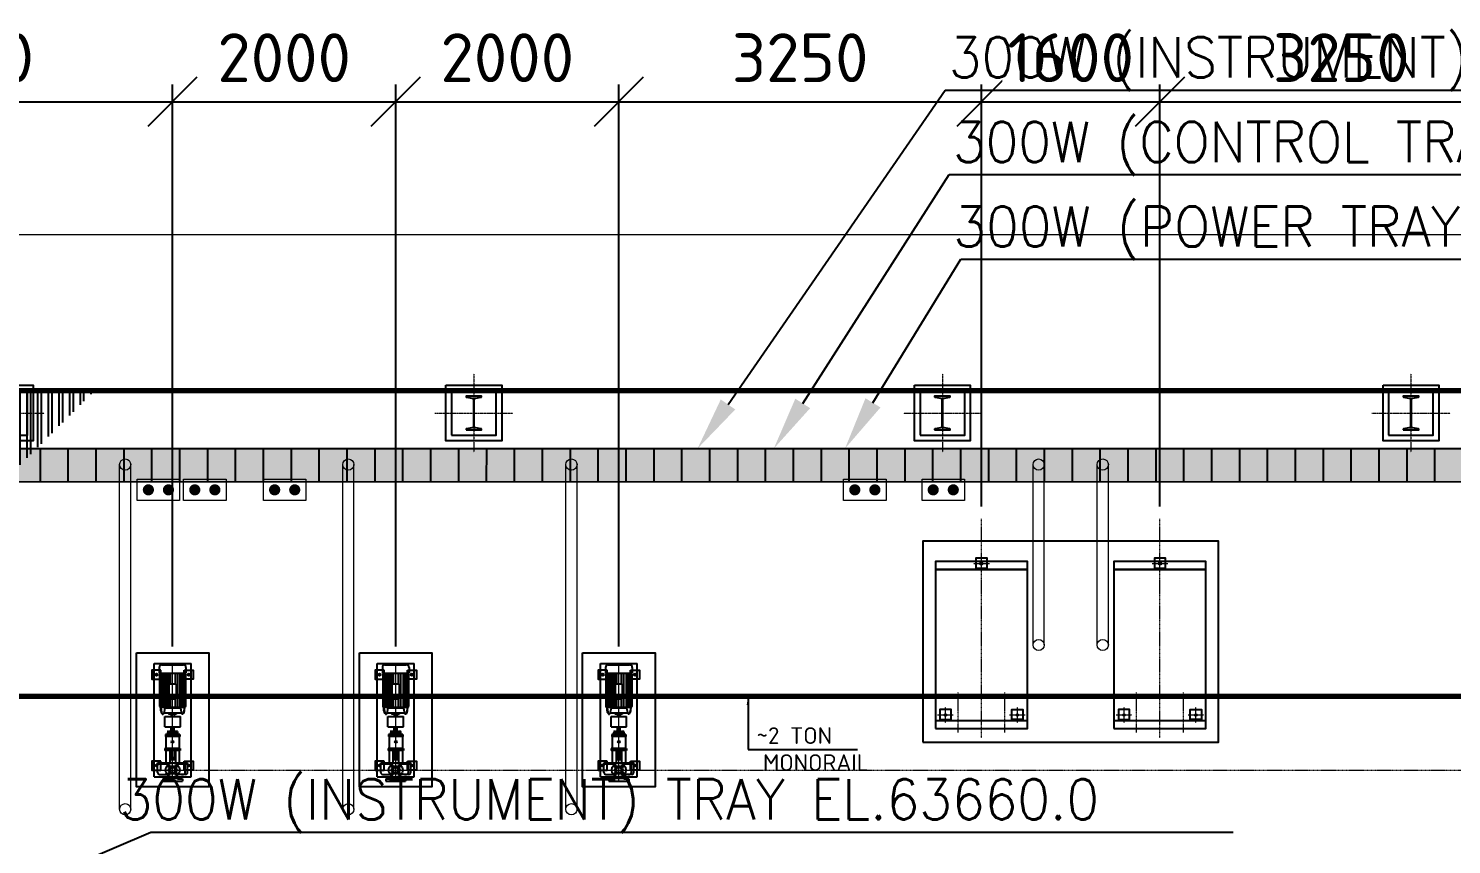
# Model space of a CAD drawing. Header units: inches. Extents: x 8618018 to 8935006, y 2431589 to 2567223.
# Drawn here: x 8685894 to 8698650, y 2506973 to 2514286 of the extents above; entities that cross this region are included whole.
import ezdxf
from ezdxf import colors
from ezdxf.entities.mleader import LeaderData, LeaderLine
from ezdxf.math import Vec2, Vec3

# ---------------------------------------------------------------- set-up
doc = ezdxf.new("R2010")
doc.units = ezdxf.units.IN
doc.header["$MEASUREMENT"] = 0
doc.linetypes.add('CENTER', pattern=[2, 1.25, -0.25, 0.25, -0.25])
doc.linetypes.add('PHANTOM', pattern=[2.5, 1.25, -0.25, 0.25, -0.25, 0.25, -0.25])
doc.layers.get('Defpoints').update_dxf_attribs({"color": 252})
for name, color, linetype in [('CCT', 4, 'Continuous'), ('Civil', 252, 'Continuous'), ('LCS', 4, 'Continuous'), ('MOTOR LOCATION', 3, 'Continuous'), ('PUMP', 252, 'Continuous'), ('STR', 252, 'Continuous'), ('T', 3, 'Continuous'), ('TEXT', 252, 'Continuous')]:
    doc.layers.add(name, color=color, linetype=linetype)
for name, color, linetype, lineweight in [('CL', 252, 'CENTER', 5), ('DIM', 252, 'Continuous', 13), ('ICT', 6, 'Continuous', 13), ('PCT', 2, 'Continuous', 15), ('Rev', 252, 'Continuous', 0)]:
    doc.layers.add(name, color=color, linetype=linetype, lineweight=lineweight)
doc.styles.add('ISOCPEUR', font='isocpeur.ttf')
doc.styles.add('r-30', font='romans.shx')
doc.styles.add('Roman', font='romans')
doc.styles.get("Standard").update_dxf_attribs({"font": 'arial.ttf'})
doc.dimstyles.new('DIM', dxfattribs={"dimscale": 175, "dimtxt": 2.5, "dimasz": 2.5, "dimexe": 0.875, "dimexo": 0.875, "dimgap": 1, "dimtad": 1, "dimdec": 0, "dimzin": 9, "dimdsep": 46, "dimtxsty": 'ISOCPEUR', "dimblk": 'OBLIQUE', "dimcen": 0.09, "dimclrd": 256, "dimclre": 256, "dimclrt": 252, "dimadec": 0, "dimazin": 0, "dimtfac": 1, "dimtdec": 0, "dimtmove": 0, "dimatfit": 3, "dimfxl": 1, "dimtfill": 1, "dimtolj": 1, "dimtzin": 0, "dimarcsym": 0})
doc.dimstyles.new('DIM 60', dxfattribs={"dimscale": 60, "dimtxt": 2.5, "dimasz": 1.3, "dimexe": 0.875, "dimexo": 0.875, "dimgap": 1, "dimtad": 1, "dimdec": 0, "dimzin": 9, "dimdsep": 46, "dimtxsty": 'ISOCPEUR', "dimcen": 0.09, "dimclrd": 3, "dimclre": 3, "dimclrt": 4, "dimadec": 0, "dimazin": 0, "dimtfac": 1, "dimtdec": 0, "dimtmove": 0, "dimatfit": 3, "dimfxl": 1, "dimtfill": 1, "dimtolj": 1, "dimtzin": 0, "dimarcsym": 0})
pattern_1 = [(270, (-36096249.05, 22346685.5), (250, -7e-14), [])]

# ---------------------------------------------------------------- blocks, each defined once
blk = doc.blocks.new('COL')
at = {"layer": 'Civil'}
blk.add_lwpolyline([(-250, -250), (250, -250), (250, 250), (-250, 250)], close=True, dxfattribs=at)
at = {"layer": 'CL', "ltscale": 0.25}
for p, q in [((0, -350), (0, 350)), ((-350, 0), (350, 0))]:
    blk.add_line(p, q, dxfattribs=at)
at = {"layer": 'STR'}
blk.add_lwpolyline([(-200, 200), (200, 200), (200, -200), (-200, -200)], close=True, dxfattribs=at)
blk.add_lwpolyline([(-70, 150), (70, 150), (70, 148, -0.414214), (63, 141), (18, 134, 0.414214), (4, 120), (4, -120, 0.414214), (18, -134), (63, -141, -0.414214), (70, -148), (70, -150), (-70, -150), (-70, -148, -0.414214), (-63, -141), (-18, -134, 0.414214), (-4, -120), (-4, 120, 0.414214), (-18, 134), (-63, 141, -0.414214), (-70, 148)], format="xyb", close=True, dxfattribs=at)
blk = doc.blocks.new('A$Cdeb9dded')
at = {"color": 7, "xscale": -1, "rotation": 180}
for p in [(-15600, 3550), (-11400, 3550), (-7200, 3550), (-3000, 3550)]:
    blk.add_blockref('COL', p, dxfattribs=at)
blk = doc.blocks.new('40f2')
for centre, radius in [((0, 0), 2.5), ((-1.37, 1.37), 0.31), ((0, 0), 1.44), ((0, 0), 0.951), ((1.37, 1.37), 0.31), ((-1.37, -1.37), 0.31), ((1.37, -1.37), 0.31)]:
    blk.add_circle(centre, radius)
blk = doc.blocks.new('25so')
for p, q in [((-0.88, 1.78), (-1.12, 1.78)), ((-1.12, -1.78), (-1.12, 1.78)), ((-0.88, 1.78), (-0.88, 3.5)), ((-0.88, 3.5), (0, 3.5)), ((0, -3.5), (0, 3.5)), ((-0.88, -1.78), (-1.12, -1.78)), ((-0.88, -3.5), (-0.88, -1.78)), ((-0.88, -3.5), (0, -3.5))]:
    blk.add_line(p, q)
blk = doc.blocks.new('A$Ced65920a')
at = {"layer": 'Civil'}
for points in [[(-105, 895), (-185, 895), (-185, 815), (-105, 815)], [(105, 895), (185, 895), (185, 815), (105, 815)], [(-105, 79), (-185, 79), (-185, -1), (-105, -1)], [(105, 79), (185, 79), (185, -1), (105, -1)]]:
    blk.add_lwpolyline(points, close=True, dxfattribs=at)
at = {"layer": 'CL'}
for p, q in [((0, -100), (0, 955)), ((-131, 855), (-159, 855)), ((-145, 841), (-145, 869)), ((131, 855), (159, 855)), ((145, 841), (145, 869)), ((-131, 40), (-159, 40)), ((-145, 26), (-145, 54)), ((-125, 0), (125, 0)), ((131, 40), (159, 40)), ((145, 26), (145, 54))]:
    blk.add_line(p, q, dxfattribs=at)
at = {"layer": 'PUMP'}
for p, q in [((-165, -60), (-165, 955)), ((-165, 955), (165, 955)), ((-120, 918), (-120, 868)), ((-95, 943), (95, 943)), ((120, 918), (120, 868)), ((165, -60), (165, 955)), ((-120, 868), (120, 868)), ((-116, 859), (-116, 569)), ((-112, 862), (-115, 861)), ((-108, 572), (-108, 856)), ((-103, 856), (-108, 856)), ((-105, 856), (-105, 572)), ((-90, 560), (-90, 868)), ((-86, 868), (-86, 560)), ((-69, 572), (-69, 856)), ((-64, 856), (-69, 856)), ((-66, 856), (-66, 572)), ((-46, 572), (-46, 856)), ((-41, 856), (-46, 856)), ((-43, 856), (-43, 572)), ((-31, 637), (-31, 772)), ((-31, 772), (31, 772)), ((-20, 856), (-25, 856)), ((-25, 772), (-25, 856)), ((-22, 856), (-22, 772)), ((20, 856), (25, 856)), ((22, 856), (22, 772)), ((25, 772), (25, 856)), ((31, 772), (31, 637)), ((41, 856), (46, 856)), ((43, 856), (43, 572)), ((46, 572), (46, 856)), ((64, 856), (69, 856)), ((66, 856), (66, 572)), ((69, 572), (69, 856)), ((77, 856), (83, 856)), ((79, 856), (79, 572)), ((83, 572), (83, 856)), ((86, 868), (86, 560)), ((90, 560), (90, 868)), ((103, 856), (108, 856)), ((105, 856), (105, 572)), ((108, 572), (108, 856)), ((112, 862), (115, 861)), ((116, 859), (116, 569)), ((-112, 566), (-115, 567)), ((-103, 572), (-108, 572)), ((-103, 572), (-108, 572)), ((106, 560), (-106, 560)), ((-106, 531), (-106, 560)), ((-106, 555), (-95, 506)), ((-105, 572), (-105, 572)), ((-70, 555), (-80, 506)), ((70, 555), (-70, 555)), ((-64, 572), (-69, 572)), ((-66, 572), (-66, 572)), ((-41, 572), (-46, 572)), ((-43, 572), (-43, 572)), ((-31, 637), (31, 637)), ((-25, 572), (-25, 637)), ((-20, 572), (-25, 572)), ((-22, 637), (-22, 572)), ((-22, 572), (-22, 572)), ((20, 572), (25, 572)), ((22, 637), (22, 572)), ((22, 572), (22, 572)), ((25, 572), (25, 637)), ((41, 572), (46, 572)), ((43, 572), (43, 572)), ((64, 572), (69, 572)), ((66, 572), (66, 572)), ((70, 555), (80, 506)), ((77, 572), (83, 572)), ((79, 572), (79, 572)), ((106, 555), (95, 506)), ((103, 572), (108, 572)), ((103, 572), (108, 572)), ((105, 572), (105, 572)), ((106, 531), (106, 560)), ((112, 566), (115, 567)), ((-95, 506), (-80, 506)), ((-93, 506), (-93, 502)), ((-93, 502), (-83, 502)), ((-90, 502), (-90, 506)), ((-86, 502), (-86, 506)), ((-83, 506), (-83, 502)), ((80, 509), (-80, 509)), ((-70, 388), (-70, 480)), ((-70, 480), (70, 480)), ((-70, 388), (70, 388)), ((-38, 509), (-31, 501)), ((31, 501), (-31, 501)), ((-13, 501), (-13, 480)), ((13, 501), (-13, 501)), ((-13, 343), (-13, 388)), ((13, 501), (13, 480)), ((13, 343), (13, 388)), ((38, 509), (31, 501)), ((70, 388), (70, 480)), ((95, 506), (80, 506)), ((83, 506), (83, 502)), ((93, 502), (83, 502)), ((86, 502), (86, 506)), ((90, 502), (90, 506)), ((93, 506), (93, 502)), ((64, 319), (-64, 319)), ((-64, 319), (-64, 300)), ((64, 300), (-64, 300)), ((-60, 300), (-60, 196)), ((53, 328), (-53, 328)), ((-53, 328), (-53, 319)), ((44, 341), (-44, 341)), ((-44, 341), (-44, 333)), ((44, 333), (-44, 333)), ((-43, 347), (-43, 341)), ((-42, 347), (-27, 347)), ((-40, 333), (-40, 328)), ((-38, 347), (-38, 341)), ((-30, 347), (-30, 341)), ((-28, 333), (-28, 328)), ((-26, 347), (-26, 341)), ((-15, 343), (-15, 341)), ((14, 343), (-14, 343)), ((13, 343), (-13, 343)), ((13, 343), (-13, 343)), ((-11, 252), (-6, 262)), ((-6, 262), (6, 262)), ((6, 262), (11, 252)), ((15, 343), (15, 341)), ((26, 347), (26, 341)), ((42, 347), (27, 347)), ((28, 333), (28, 328)), ((30, 347), (30, 341)), ((38, 347), (38, 341)), ((40, 333), (40, 328)), ((43, 347), (43, 341)), ((44, 341), (44, 333)), ((53, 328), (53, 319)), ((60, 300), (60, 196)), ((64, 319), (64, 300)), ((-69, 192), (-69, 175)), ((-64, 192), (-69, 192)), ((69, 183), (-69, 183)), ((69, 175), (-69, 175)), ((69, 192), (-64, 192)), ((-60, 175), (-60, 64)), ((-25, 175), (-25, 64)), ((-13, 175), (-13, 110)), ((-6, 243), (-11, 252)), ((6, 243), (-6, 243)), ((11, 252), (6, 243)), ((13, 175), (13, 110)), ((25, 175), (25, 64)), ((60, 175), (60, 64)), ((64, 192), (69, 192)), ((69, 192), (69, 175)), ((-134, -21), (-134, 64)), ((-134, 64), (134, 64)), ((-134, 55), (-31, 55)), ((25, 104), (-25, 104)), ((25, 92), (-25, 92)), ((-22, 110), (-22, 104)), ((22, 110), (-22, 110)), ((22, 110), (22, 104)), ((31, 55), (134, 55)), ((114, -21), (114, 55)), ((134, -21), (134, 64)), ((-165, -60), (-36, -60)), ((-116, -39), (-50, -39)), ((-36, -72), (-36, -52)), ((36, -72), (36, -52)), ((36, -60), (165, -60)), ((92, -39), (50, -39)), ((80, -39), (95, -39)), ((116, -39), (95, -39))]:
    blk.add_line(p, q, dxfattribs=at)
for centre in [(-145, 855), (145, 855), (-145, 40), (145, 40)]:
    blk.add_circle(centre, 9.09, dxfattribs=at)
for centre, radius, start, end in [((-95, 918), 24.9, 90, 180), ((95, 918), 24.9, 0, 90), ((-114, 859), 2.26, 109.749, 180), ((-112, 868), 5.91, 270, 0), ((112, 868), 5.91, 180, 270), ((114, 859), 2.26, 0, 70.251), ((-114, 569), 2.26, 180, 250.251), ((-112, 560), 5.91, 0, 90), ((-81, 531), 24.9, 180, 232.1584), ((81, 531), 24.9, 307.8416, 0), ((112, 560), 5.91, 90, 180), ((114, 569), 2.26, 289.749, 0), ((-42, 347), 0.566, 90, 180), ((-53, 443), 96.5, 276.33, 278.8708), ((-34, 362), 15.1, 254.2646, 285.7354), ((-15, 443), 96.5, 261.1292, 263.67), ((-27, 347), 0.566, 0, 90), ((-13, 344), 1.19, 201.1602, 252.6931), ((13, 344), 1.19, 287.3069, 338.8398), ((15, 443), 96.5, 276.33, 278.8708), ((27, 347), 0.566, 90, 180), ((34, 362), 15.1, 254.2646, 285.7354), ((53, 443), 96.5, 261.1292, 263.67), ((42, 347), 0.566, 0, 90), ((-64, 196), 4.53, 270, 0), ((64, 196), 4.53, 180, 270), ((-116, -21), 18.1, 180, 270), ((95, -21), 18.1, 270, 0), ((116, -21), 18.1, 270, 0)]:
    blk.add_arc(centre, radius, start, end, dxfattribs=at)
at = {"layer": 'PUMP', "xscale": 25.4, "yscale": 25.4, "zscale": 25.4}
blk.add_blockref('40f2', (0, 0), dxfattribs=at)
at = {"layer": 'PUMP', "xscale": 25.4, "yscale": 25.4, "zscale": 25.4, "rotation": 270}
blk.add_blockref('25so', (0, -100), dxfattribs=at)
blk = doc.blocks.new('_Oblique')
at = {"color": 0, "linetype": 'ByBlock', "lineweight": -2}
blk.add_line((-0.5, -0.5), (0.5, 0.5), dxfattribs=at)
blk = doc.blocks.new('*D251')
at = {"layer": 'Defpoints', "color": 0, "transparency": 16777216}
for p in [(59105, 42290), (59105, 37255), (55405, 37050)]:
    blk.add_point(p, dxfattribs=at)
at = {"layer": 'DIM', "lineweight": -2, "transparency": 16777216}
for p, q in [((55405, 37203), (55405, 42443)), ((59105, 37408), (59105, 42443)), ((55405, 42290), (59105, 42290))]:
    blk.add_line(p, q, dxfattribs=at)
at = {"layer": 'DIM', "lineweight": -2, "transparency": 16777216, "xscale": 437.5, "yscale": 437.5, "zscale": 437.5, "rotation": 180}
blk.add_blockref('_Oblique', (55405, 42290), dxfattribs=at)
at = {"layer": 'DIM', "lineweight": -2, "transparency": 16777216, "xscale": 437.5, "yscale": 437.5, "zscale": 437.5}
blk.add_blockref('_Oblique', (59105, 42290), dxfattribs=at)
at = {"layer": 'DIM', "color": 252, "transparency": 16777216, "insert": (57255, 42684), "char_height": 437.5, "attachment_point": 5, "style": 'ISOCPEUR', "bg_fill": 3, "box_fill_scale": 1.1, "bg_fill_color": 256, "bg_fill_true_color": 13158600, "bg_fill_transparency": 0}
blk.add_mtext('\\A1;3700', dxfattribs=at)
blk = doc.blocks.new('*D252')
at = {"layer": 'Defpoints', "color": 0, "transparency": 16777216}
for p in [(61105, 42290), (59105, 37255), (61105, 37255)]:
    blk.add_point(p, dxfattribs=at)
at = {"layer": 'DIM', "lineweight": -2, "transparency": 16777216}
for p, q in [((59105, 37408), (59105, 42443)), ((61105, 37408), (61105, 42443)), ((59105, 42290), (61105, 42290))]:
    blk.add_line(p, q, dxfattribs=at)
at = {"layer": 'DIM', "lineweight": -2, "transparency": 16777216, "xscale": 437.5, "yscale": 437.5, "zscale": 437.5, "rotation": 180}
blk.add_blockref('_Oblique', (59105, 42290), dxfattribs=at)
at = {"layer": 'DIM', "lineweight": -2, "transparency": 16777216, "xscale": 437.5, "yscale": 437.5, "zscale": 437.5}
blk.add_blockref('_Oblique', (61105, 42290), dxfattribs=at)
at = {"layer": 'DIM', "color": 252, "transparency": 16777216, "insert": (60105, 42684), "char_height": 437.5, "attachment_point": 5, "style": 'ISOCPEUR', "bg_fill": 3, "box_fill_scale": 1.1, "bg_fill_color": 256, "bg_fill_true_color": 13158600, "bg_fill_transparency": 0}
blk.add_mtext('\\A1;2000', dxfattribs=at)
blk = doc.blocks.new('*D253')
at = {"layer": 'Defpoints', "color": 0, "transparency": 16777216}
for p in [(63105, 42290), (61105, 37255), (63105, 37255)]:
    blk.add_point(p, dxfattribs=at)
at = {"layer": 'DIM', "lineweight": -2, "transparency": 16777216}
for p, q in [((61105, 37408), (61105, 42443)), ((63105, 37408), (63105, 42443)), ((61105, 42290), (63105, 42290))]:
    blk.add_line(p, q, dxfattribs=at)
at = {"layer": 'DIM', "lineweight": -2, "transparency": 16777216, "xscale": 437.5, "yscale": 437.5, "zscale": 437.5, "rotation": 180}
blk.add_blockref('_Oblique', (61105, 42290), dxfattribs=at)
at = {"layer": 'DIM', "lineweight": -2, "transparency": 16777216, "xscale": 437.5, "yscale": 437.5, "zscale": 437.5}
blk.add_blockref('_Oblique', (63105, 42290), dxfattribs=at)
at = {"layer": 'DIM', "color": 252, "transparency": 16777216, "insert": (62105, 42684), "char_height": 437.5, "attachment_point": 5, "style": 'ISOCPEUR', "bg_fill": 3, "box_fill_scale": 1.1, "bg_fill_color": 256, "bg_fill_true_color": 13158600, "bg_fill_transparency": 0}
blk.add_mtext('\\A1;2000', dxfattribs=at)
blk = doc.blocks.new('*D254')
at = {"layer": 'Defpoints', "color": 0, "transparency": 16777216}
for p in [(66355, 42290), (66355, 38508), (63105, 37255)]:
    blk.add_point(p, dxfattribs=at)
at = {"layer": 'DIM', "lineweight": -2, "transparency": 16777216}
for p, q in [((63105, 37408), (63105, 42443)), ((66355, 38661), (66355, 42443)), ((63105, 42290), (66355, 42290))]:
    blk.add_line(p, q, dxfattribs=at)
at = {"layer": 'DIM', "lineweight": -2, "transparency": 16777216, "xscale": 437.5, "yscale": 437.5, "zscale": 437.5, "rotation": 180}
blk.add_blockref('_Oblique', (63105, 42290), dxfattribs=at)
at = {"layer": 'DIM', "lineweight": -2, "transparency": 16777216, "xscale": 437.5, "yscale": 437.5, "zscale": 437.5}
blk.add_blockref('_Oblique', (66355, 42290), dxfattribs=at)
at = {"layer": 'DIM', "color": 252, "transparency": 16777216, "insert": (64730, 42684), "char_height": 437.5, "attachment_point": 5, "style": 'ISOCPEUR', "bg_fill": 3, "box_fill_scale": 1.1, "bg_fill_color": 256, "bg_fill_true_color": 13158600, "bg_fill_transparency": 0}
blk.add_mtext('\\A1;3250', dxfattribs=at)
blk = doc.blocks.new('*D255')
at = {"layer": 'Defpoints', "color": 0, "transparency": 16777216}
for p in [(71205, 42290), (67955, 38508), (71205, 37530)]:
    blk.add_point(p, dxfattribs=at)
at = {"layer": 'DIM', "lineweight": -2, "transparency": 16777216}
for p, q in [((67955, 38661), (67955, 42443)), ((71205, 37683), (71205, 42443)), ((67955, 42290), (71205, 42290))]:
    blk.add_line(p, q, dxfattribs=at)
at = {"layer": 'DIM', "lineweight": -2, "transparency": 16777216, "xscale": 437.5, "yscale": 437.5, "zscale": 437.5, "rotation": 180}
blk.add_blockref('_Oblique', (67955, 42290), dxfattribs=at)
at = {"layer": 'DIM', "lineweight": -2, "transparency": 16777216, "xscale": 437.5, "yscale": 437.5, "zscale": 437.5}
blk.add_blockref('_Oblique', (71205, 42290), dxfattribs=at)
at = {"layer": 'DIM', "color": 252, "transparency": 16777216, "insert": (69580, 42684), "char_height": 437.5, "attachment_point": 5, "style": 'ISOCPEUR', "bg_fill": 3, "box_fill_scale": 1.1, "bg_fill_color": 256, "bg_fill_true_color": 13158600, "bg_fill_transparency": 0}
blk.add_mtext('\\A1;3250', dxfattribs=at)
blk = doc.blocks.new('*D262')
at = {"layer": 'Defpoints', "color": 0, "transparency": 16777216}
for p in [(67955, 42290), (66355, 38508), (67955, 38508)]:
    blk.add_point(p, dxfattribs=at)
at = {"layer": 'DIM', "lineweight": -2, "transparency": 16777216}
for p, q in [((66355, 38661), (66355, 42443)), ((67955, 38661), (67955, 42443)), ((66355, 42290), (67955, 42290))]:
    blk.add_line(p, q, dxfattribs=at)
at = {"layer": 'DIM', "lineweight": -2, "transparency": 16777216, "xscale": 437.5, "yscale": 437.5, "zscale": 437.5, "rotation": 180}
blk.add_blockref('_Oblique', (66355, 42290), dxfattribs=at)
at = {"layer": 'DIM', "lineweight": -2, "transparency": 16777216, "xscale": 437.5, "yscale": 437.5, "zscale": 437.5}
blk.add_blockref('_Oblique', (67955, 42290), dxfattribs=at)
at = {"layer": 'DIM', "color": 252, "transparency": 16777216, "insert": (67155, 42684), "char_height": 437.5, "attachment_point": 5, "style": 'ISOCPEUR', "bg_fill": 3, "box_fill_scale": 1.1, "bg_fill_color": 256, "bg_fill_true_color": 13158600, "bg_fill_transparency": 0}
blk.add_mtext('\\A1;1600', dxfattribs=at)
blk = doc.blocks.new('A$C7e81c622')
for p, q in [((-412, 1426), (412, 1426)), ((-50, 1436), (50, 1436)), ((-372, 80), (-272, 80)), ((372, 80), (272, 80))]:
    blk.add_line(p, q)
for points in [[(-412, 0), (412, 0), (412, 1495), (-412, 1495)], [(-412, 70), (412, 70), (412, 1420), (-412, 1420)], [(-50, 1426), (50, 1426), (50, 1526), (-50, 1526)], [(-372, 70), (-272, 70), (-272, 170), (-372, 170)], [(372, 70), (272, 70), (272, 170), (372, 170)]]:
    blk.add_lwpolyline(points, close=True)
blk.add_circle((0, 1476), 11)
at = {"layer": 'CL'}
for p, q in [((0, 1405), (0, 1547)), ((-71, 1476), (71, 1476)), ((-322, 49), (-322, 191)), ((322, 49), (322, 191)), ((-393, 120), (-252, 120)), ((252, 120), (393, 120))]:
    blk.add_line(p, q, dxfattribs=at)
at = {"layer": 'CL', "ltscale": 2}
for p, q in [((-210, -37), (-210, 321)), ((210, -37), (210, 321))]:
    blk.add_line(p, q, dxfattribs=at)
at = {"layer": 'DIM'}
for centre in [(-322, 120), (322, 120)]:
    blk.add_circle(centre, 11, dxfattribs=at)
blk = doc.blocks.new('LCS')
at = {"layer": 'T', "color": 4, "lineweight": 0}
blk.add_lwpolyline([(-590, 295), (-210, 295), (-210, 105), (-590, 105)], close=True, dxfattribs=at)
at = {"layer": 'T', "color": 4, "const_width": 50}
for points in [[(-515, 200, 1), (-465, 200, 1)], [(-335, 200, 1), (-285, 200, 1)]]:
    blk.add_lwpolyline(points, format="xyb", close=True, dxfattribs=at)
at = {"layer": 'MOTOR LOCATION', "color": 4, "style": 'Roman'}
blk.add_attdef('XXX', (246, 103), '', height=240, dxfattribs=at)
blk = doc.blocks.new('GA CRM')
h = blk.add_hatch()
h.set_pattern_fill('ANSI32', color=256, scale=10, angle=45)
h.set_pattern_definition([(90, (-8600467.2, -2304155.8), (-95.25, 0), []), (90, (-8600435.45, -2304124.05), (-95.25, 0), [])])
h.paths.add_polyline_path([(57405, 38700), (57405, 39700), (58405, 39700)])
at = {"linetype": 'PHANTOM', "const_width": 50}
blk.add_lwpolyline([(57405, 39700), (74605, 39700), (74605, 33400), (57405, 33400)], close=True, dxfattribs=at)
at = {"color": 252, "linetype": 'PHANTOM', "ltscale": 2, "const_width": 50}
blk.add_lwpolyline([(57605, 36961), (75905, 36961)], dxfattribs=at)
at = {"layer": 'Civil'}
for points in [[(58780, 37349.5), (59430, 37349.5), (59430, 36149.5), (58780, 36149.5)], [(60780, 37349.5), (61430, 37349.5), (61430, 36149.5), (60780, 36149.5)], [(62780, 37349.5), (63430, 37349.5), (63430, 36149.5), (62780, 36149.5)]]:
    blk.add_lwpolyline(points, close=True, dxfattribs=at)
at = {"layer": 'CL', "ltscale": 2}
for p, q in [((66355, 36589.3), (66355, 38552.1)), ((67955, 36589.3), (67955, 38552.1)), ((58980, 36300), (73768.4, 36300))]:
    blk.add_line(p, q, dxfattribs=at)
at = {"layer": 'DIM'}
blk.add_line((19500, 41100.2), (77305, 41100.2), dxfattribs=at)
at = {"layer": 'Rev'}
for name, p in [('A$Cdeb9dded', (73205, 35949.8)), ('A$Ced65920a', (59105, 36300)), ('A$Ced65920a', (61105, 36300)), ('A$Ced65920a', (63105, 36300))]:
    blk.add_blockref(name, p, dxfattribs=at)
at = {"layer": 'TEXT', "char_height": 150, "attachment_point": 7, "style": 'ISOCPEUR'}
for s, insert in [('\\A1;~2 TON', (64339.4, 36533.9)), ('\\A1;MONORAIL', (64396.8, 36291.6))]:
    blk.add_mtext(s, dxfattribs=dict(at, insert=insert))
at = {"color": 252}
blk.add_leader([(64263.3, 36961), (64263.3, 36484.1), (65245.3, 36484.1)], dimstyle='DIM 60', override={"dimgap": 1, "dimtad": 0, "dimclrd": 252}, dxfattribs=at)
at = {"layer": 'DIM'}
dim = blk.add_linear_dim(base=(59105, 42289.8), p1=(55405, 37050), p2=(59105, 37255), dimstyle='DIM', dxfattribs=at)
dim.commit()
dim.dimension.update_dxf_attribs({"geometry": '*D251', "text_midpoint": (57255, 42683.6)})
dim = blk.add_linear_dim(base=(71205, 42289.8), p1=(67955, 38508.3), p2=(71205, 37530), dimstyle='DIM', override={"dimtmove": 1}, dxfattribs=at)
dim.commit()
dim.dimension.update_dxf_attribs({"geometry": '*D255', "text_midpoint": (69580, 42683.6)})
at = {"layer": 'PUMP'}
blk.add_blockref('A$C7e81c622', (67955, 36673.8), dxfattribs=at)
at = {"layer": 'DIM'}
dim = blk.add_linear_dim(base=(61105, 42289.8), p1=(59105, 37255), p2=(61105, 37255), dimstyle='DIM', override={"dimtmove": 1}, dxfattribs=at)
dim.commit()
dim.dimension.update_dxf_attribs({"geometry": '*D252', "text_midpoint": (60105, 42683.6)})
dim = blk.add_linear_dim(base=(63105, 42289.8), p1=(61105, 37255), p2=(63105, 37255), dimstyle='DIM', override={"dimtmove": 1}, dxfattribs=at)
dim.commit()
dim.dimension.update_dxf_attribs({"geometry": '*D253', "text_midpoint": (62105, 42683.6)})
dim = blk.add_linear_dim(base=(66355, 42289.8), p1=(63105, 37255), p2=(66355, 38508.3), dimstyle='DIM', override={"dimtmove": 1}, dxfattribs=at)
dim.commit()
dim.dimension.update_dxf_attribs({"geometry": '*D254', "text_midpoint": (64730, 42683.6)})
at = {"layer": 'Civil'}
blk.add_lwpolyline([(65830, 36550), (68480, 36550), (68480, 38350), (65830, 38350)], close=True, dxfattribs=at)
at = {"layer": 'PUMP'}
blk.add_blockref('A$C7e81c622', (66355, 36673.8), dxfattribs=at)
at = {"layer": 'DIM'}
dim = blk.add_linear_dim(base=(67955, 42289.8), p1=(66355, 38508.3), p2=(67955, 38508.3), dimstyle='DIM', override={"dimarcsym": 1}, dxfattribs=at)
dim.commit()
dim.dimension.update_dxf_attribs({"geometry": '*D262', "text_midpoint": (67155, 42683.6)})

msp = doc.modelspace()

# ---------------------------------------------------------------- block references
at = {"color": 252}
msp.add_blockref('GA CRM', (8628081, 2471340), dxfattribs=at)

# ---------------------------------------------------------------- next in the draw order: hatches: boundary and pattern name
at = {"layer": 'CCT'}
h = msp.add_hatch(dxfattribs=at)
h.set_pattern_fill('ANSI31', color=256, scale=2000, angle=225, style=0)
h.set_pattern_definition(pattern_1)
h.paths.add_polyline_path([(8684861, 2510521.5), (8684861, 2510221.5), (8702999.5, 2510221.9), (8703000.7, 2510521.5)])
at = {"layer": 'ICT', "transparency": 33554661}
h = msp.add_hatch(dxfattribs=at)
h.set_pattern_fill('HEX', color=256, scale=450, angle=100, style=0)
h.set_pattern_definition([(100, (0, 28.5), (-95.9477098, -16.91817), [56.25, -112.5]), (220, (0, 28.5), (62.6254199, -74.6340692), [56.25, -112.5]), (160, (-9.77, 83.89), (-33.3222899, -91.5522392), [56.25, -112.5])])
h.paths.add_polyline_path([(8703823.6, 2510521.5), (8703524.1, 2510521.5), (8703524.6, 2510221.5), (8703823.6, 2510221.5)])
h.paths.add_polyline_path([(8703823.6, 2510821.5), (8703523.6, 2510821.5), (8703524.1, 2510521.5), (8703823.6, 2510521.5)])
h.paths.add_polyline_path([(8703524.1, 2510521.5), (8703223.6, 2510521.5), (8703223.6, 2510521.5), (8703224.6, 2510221.5), (8703524.6, 2510221.5)])
h.paths.add_polyline_path([(8703523.6, 2510821.5), (8703223.6, 2510521.5), (8703524.1, 2510521.5)])
h.paths.add_polyline_path([(8703223.6, 2510521.5), (8684911, 2510521.5), (8684911, 2510221.5), (8703224.6, 2510221.5)])
at = {"layer": 'PCT'}
h = msp.add_hatch(dxfattribs=at)
h.set_pattern_fill('ANSI31', color=256, scale=2000, angle=225, style=0)
h.set_pattern_definition(pattern_1)
h.paths.add_polyline_path([(8684861, 2510521.5), (8684861, 2510221.5), (8702999.5, 2510221.9), (8703000.7, 2510521.5)])

# ---------------------------------------------------------------- next in the draw order: linework, layer by layer
at = {"layer": 'CCT'}
msp.add_lwpolyline([(8702999.5, 2510221.9), (8684861, 2510221.5), (8684861, 2510521.5), (8703000.7, 2510521.5)], close=True, dxfattribs=at)
at = {"layer": 'ICT'}
msp.add_lwpolyline([(8702923.6, 2510221.5), (8684861, 2510221.5), (8684861, 2510521.5), (8702923.6, 2510521.5)], close=True, dxfattribs=at)
at = {"layer": 'PCT', "color": 2, "lineweight": 0, "ltscale": 300}
for p, q in [((8686711, 2507289), (8686711, 2510377.7)), ((8686811, 2507289), (8686811, 2510377.7)), ((8688711, 2507289), (8688711, 2510377.7)), ((8688811, 2507289), (8688811, 2510377.7)), ((8690711, 2507289), (8690711, 2510377.7)), ((8690811, 2507289), (8690811, 2510377.7)), ((8694898.5, 2508761), (8694898.5, 2510377.7)), ((8694998.5, 2508761), (8694998.5, 2510377.7)), ((8695473.5, 2508761), (8695473.5, 2510377.7)), ((8695573.5, 2508761), (8695573.5, 2510377.7))]:
    msp.add_line(p, q, dxfattribs=at)
at = {"layer": 'PCT'}
msp.add_lwpolyline([(8702999.5, 2510221.9), (8684861, 2510221.5), (8684861, 2510521.5), (8703000.7, 2510521.5)], close=True, dxfattribs=at)
at = {"layer": 'PCT', "color": 2, "lineweight": 0, "ltscale": 300}
for centre in [(8686761, 2510377.7), (8688761, 2510377.7), (8690761, 2510377.7), (8694948.5, 2510377.7), (8695523.5, 2510377.7), (8694948.5, 2508761), (8695523.5, 2508761), (8686761, 2507289), (8688761, 2507289), (8690761, 2507289)]:
    msp.add_circle(centre, 50, dxfattribs=at)

# ---------------------------------------------------------------- next in the draw order: block references
at = {"layer": 'LCS'}
for p in [(8687459, 2509951.2, 118269.1), (8687459, 2509951.2, 118269.1), (8687874.8, 2509951.2, 118269.1), (8688590.7, 2509951.2, 118269.1), (8693790.7, 2509951.2, 118269), (8694493.6, 2509951.2, 59160)]:
    msp.add_blockref('LCS', p, dxfattribs=at)

# ---------------------------------------------------------------- next in the draw order: texts
at = {"layer": 'CCT', "lineweight": 0, "style": 'r-30', "width": 0.95}
msp.add_text('300W (CONTROL TRAY) EL.63360.0', height=360, dxfattribs=at).set_placement((8694179.9, 2513089.1))
at = {"layer": 'ICT', "color": 6, "lineweight": 0, "style": 'r-30', "width": 0.95}
for p in [(8694143.2, 2513847), (8686711.3, 2507197.2, 7612.9)]:
    msp.add_text('300W (INSTRUMENT) TRAY EL.63660.0', height=360, dxfattribs=at).set_placement(p)
at = {"layer": 'PCT', "lineweight": 0, "style": 'r-30', "width": 0.95}
msp.add_text('300W (POWER TRAY) EL.63060.0', height=360, dxfattribs=at).set_placement((8694184.7, 2512331.2))

# ---------------------------------------------------------------- next in the draw order: leaders
at = {"layer": 'CCT', "lineweight": 0}
ml = msp.add_multileader_mtext('Standard', dxfattribs=at)
ml.set_content('', color=256)
ml.set_leader_properties()
ml.build(insert=Vec2(0, 0))
ml.multileader.update_dxf_attribs({"text_right_attachment_type": 6, "dogleg_length": 1700, "arrow_head_size": 480})
ctx = ml.context
ctx.base_point, ctx.char_height, ctx.arrow_head_size, ctx.landing_gap_size, ctx.plane_origin = Vec3(8703436.6, 2512976.1), 0.432, 480, 0.216, Vec3(8692651.9, 2510199.1)
ctx.right_attachment, ctx.text_align_type = 6, 2
notes = []
notes.append((ctx, [(0, (1, 1, 0), (8694146.6, 2512976.1), (1, 0), 9290, [(0, [(8692575.2, 2510521.5)], 0, [])])]))
ctx.mtext.insert, ctx.mtext.text_direction, ctx.mtext.rotation, ctx.mtext.alignment, ctx.mtext.flow_direction = Vec3(8703436.8, 2512975.8), Vec3(-1, 0), 3.1415927, 3, 5
at = {"layer": 'ICT', "color": 6, "lineweight": 0}
ml = msp.add_multileader_mtext('Standard', dxfattribs=at)
ml.set_content('', color=6)
ml.set_leader_properties()
ml.build(insert=Vec2(0, 0))
ml.multileader.update_dxf_attribs({"text_right_attachment_type": 6, "dogleg_length": 8349.3, "arrow_head_size": 480})
ctx = ml.context
ctx.base_point, ctx.char_height, ctx.arrow_head_size, ctx.landing_gap_size, ctx.plane_origin = Vec3(8704165.8, 2513734), 0.432, 480, 0.216, Vec3(8692304.2, 2510957)
ctx.right_attachment, ctx.text_align_type = 6, 2
notes.append((ctx, [(0, (1, 1, 0), (8694111.7, 2513734), (1, 0), 10054.1, [(0, [(8691891.6, 2510521.5)], 0, [])])]))
ctx.mtext.insert, ctx.mtext.text_direction, ctx.mtext.rotation, ctx.mtext.alignment, ctx.mtext.flow_direction = Vec3(8704166, 2513733.8), Vec3(-1, 0), 3.1415927, 3, 5
ml = msp.add_multileader_mtext('Standard', dxfattribs=at)
ml.set_content('', color=6)
ml.set_leader_properties()
ml.build(insert=Vec2(0, 0))
ml.multileader.update_dxf_attribs({"text_right_attachment_type": 6, "dogleg_length": 8349.3, "arrow_head_size": 480})
ctx = ml.context
ctx.base_point, ctx.char_height, ctx.arrow_head_size, ctx.landing_gap_size, ctx.plane_origin = Vec3(8696692.4, 2507084.2, 7612.9), 0.432, 480, 0.216, Vec3(8685183.3, 2504307.3, 7612.9)
ctx.right_attachment, ctx.text_align_type = 6, 2
notes.append((ctx, [(0, (1, 1, 0), (8686990.8, 2507084.2, 7612.9), (1, 0), 9701.6, [(0, [(8684461, 2506004.6, 7612.9)], 0, [])])]))
ctx.mtext.insert, ctx.mtext.text_direction, ctx.mtext.rotation, ctx.mtext.alignment, ctx.mtext.flow_direction = Vec3(8696692.6, 2507084, 7612.9), Vec3(-1, 0), 3.1415927, 3, 5
at = {"layer": 'PCT', "lineweight": 0}
ml = msp.add_multileader_mtext('Standard', dxfattribs=at)
ml.set_content('', color=256)
ml.set_leader_properties()
ml.build(insert=Vec2(0, 0))
ml.multileader.update_dxf_attribs({"text_right_attachment_type": 6, "dogleg_length": 8735, "arrow_head_size": 480})
ctx = ml.context
ctx.base_point, ctx.char_height, ctx.arrow_head_size, ctx.landing_gap_size, ctx.plane_origin = Vec3(8702987, 2512218.1), 9.6, 480, 4.8, Vec3(8692656.7, 2509441.2)
ctx.right_attachment = 6
notes.append((ctx, [(0, (1, 1, 0), (8694252, 2512218.1), (1, 0), 8735, [(0, [(8693213.3, 2510521.5)], 0, [])])]))
ctx.mtext.insert, ctx.mtext.text_direction, ctx.mtext.rotation, ctx.mtext.flow_direction = Vec3(8702991.8, 2512213.3), Vec3(-1, 0), 3.1415927, 5
for ctx, leaders in notes:
    for number, flags, end, landing, length, lines in leaders:
        leader = LeaderData()
        leader.index, (leader.has_last_leader_line, leader.has_dogleg_vector, leader.attachment_direction) = number, flags
        leader.last_leader_point, leader.dogleg_vector, leader.dogleg_length = Vec3(end), Vec3(landing), length
        for number, points, colour, breaks in lines:
            line = LeaderLine()
            line.index, line.vertices, line.color, line.breaks = number, Vec3.list(points), colors.encode_raw_color(colour), breaks
            leader.lines.append(line)
        ctx.leaders.append(leader)

doc.saveas('drawing.dxf')
